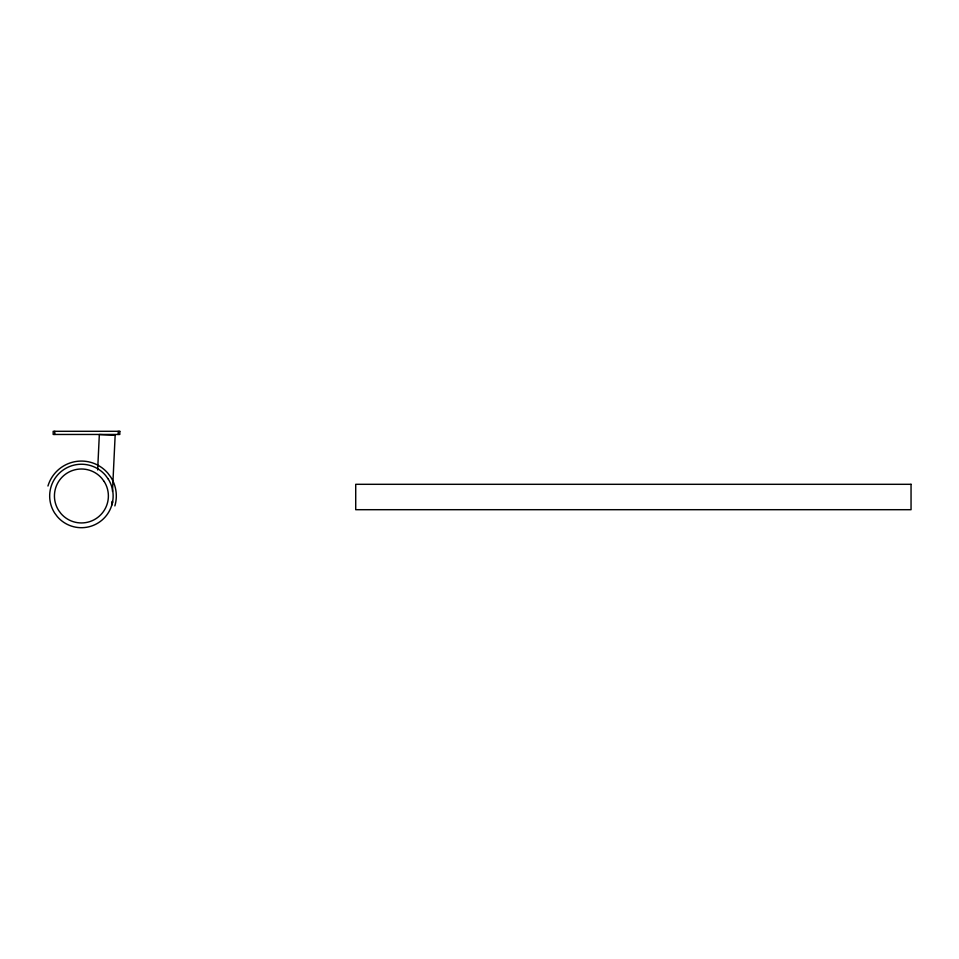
<?xml version="1.0" encoding="UTF-8"?>
<svg xmlns="http://www.w3.org/2000/svg" width="959" height="959" viewBox="0 0 959 959"><rect width="100%" height="100%" fill="white"/><g stroke="black" fill="none" stroke-linecap="round" stroke-linejoin="round"><path stroke-width="1.44" d="M97.65 469.97L99.34 434.535L115.152 435.278L112.479 491.404M111.999 501.449L111.831 505.021L112.73 501.977M118.233 431.298L118.233 434.463M54.759 431.298L54.759 434.463M114.864 505.92A34.908 34.908 0 0 0 110.836 477.198L107.864 473.207A34.908 34.908 0 0 0 47.95 486.021M119.815 431.298L53.177 431.298L53.177 434.463L119.815 434.463L119.815 431.298M911.05 484.307L355.717 484.307L355.717 509.697L911.05 509.697L911.05 484.307M108.163 478.913L105.466 475.268A31.731 31.731 0 0 0 62.479 470.509A31.731 31.731 0 0 0 54.651 513.041L57.36 516.673A31.731 31.731 0 0 0 100.335 521.444A31.731 31.731 0 0 0 108.163 478.913M104.147 481.466L101.858 478.385A26.972 26.972 0 0 0 65.32 474.321A26.972 26.972 0 0 0 58.667 510.476L60.968 513.568A26.972 26.972 0 0 0 97.506 517.62A26.972 26.972 0 0 0 104.147 481.466"/></g></svg>
